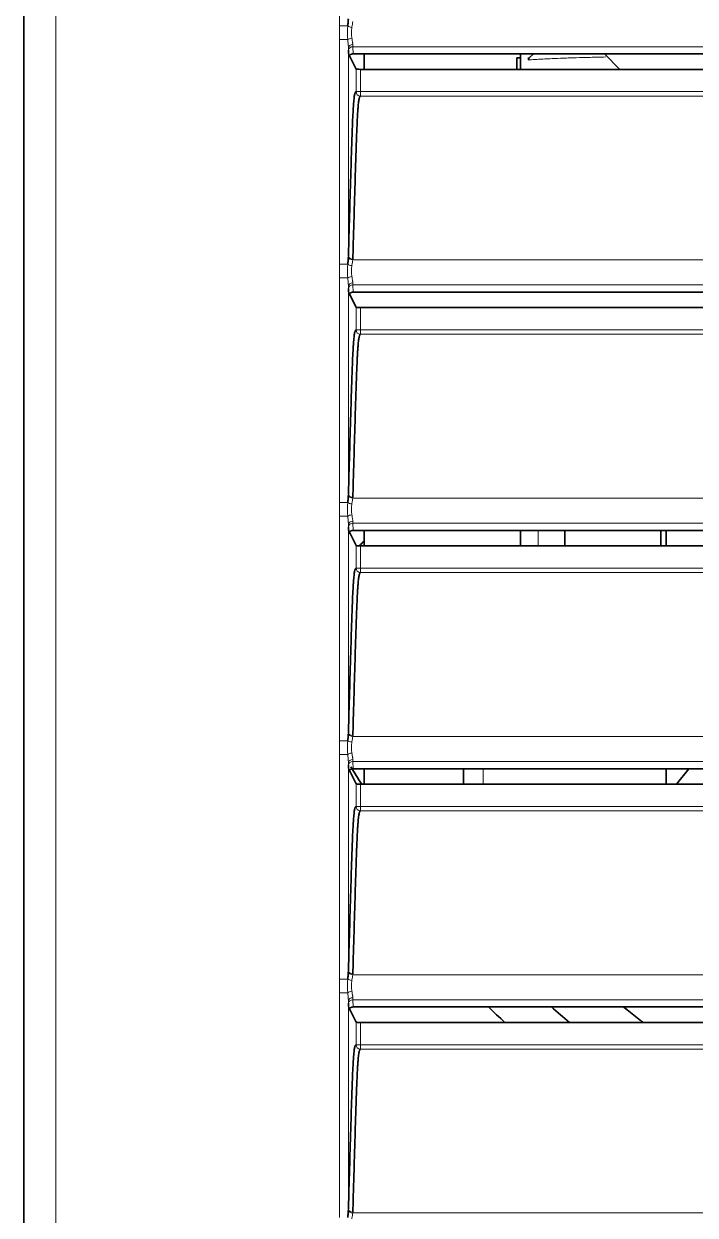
# Model space of a CAD drawing. Header units: inches. Extents: x -1096 to 3103, y -191 to 3207.
# Drawn here: x 2294 to 2331.7, y 1648.2 to 1715.2 of the extents above; entities that cross this region are included whole.
import ezdxf

# ---------------------------------------------------------------- set-up
doc = ezdxf.new("R2010")
doc.units = ezdxf.units.IN

msp = doc.modelspace()

# ---------------------------------------------------------------- linework, layer by layer
at = {"lineweight": 35}
for p, q in [((2293.964, 1218.345), (2293.964, 1879.841)), ((2312.246, 1713.319), (2312.228, 1713.72)), ((2312.652, 1712.657), (2312.276, 1713.403)), ((2369.916, 1713.51), (2312.496, 1713.51)), ((2313.106, 1713.511), (2313.106, 1712.642)), ((2321.706, 1713.291), (2321.906, 1713.291)), ((2321.706, 1713.291), (2321.706, 1712.641)), ((2321.906, 1712.63), (2321.906, 1713.51)), ((2326.624, 1713.51), (2327.492, 1712.641)), ((2369.511, 1712.641), (2312.901, 1712.641)), ((2312.246, 1699.919), (2312.228, 1700.32)), ((2312.652, 1699.257), (2312.276, 1700.003)), ((2369.916, 1700.11), (2312.496, 1700.11)), ((2369.511, 1699.241), (2312.901, 1699.241)), ((2312.246, 1686.519), (2312.228, 1686.92)), ((2312.652, 1685.857), (2312.276, 1686.603)), ((2369.916, 1686.71), (2312.496, 1686.71)), ((2313.106, 1686.71), (2313.106, 1685.841)), ((2321.906, 1685.841), (2321.906, 1686.71)), ((2324.406, 1686.71), (2324.406, 1685.841)), ((2329.806, 1685.843), (2329.806, 1686.711)), ((2330.106, 1686.707), (2330.106, 1685.838)), ((2369.511, 1685.841), (2312.901, 1685.841)), ((2312.246, 1673.119), (2312.228, 1673.52)), ((2312.652, 1672.457), (2312.276, 1673.203)), ((2369.916, 1673.31), (2312.496, 1673.31)), ((2313.106, 1673.311), (2313.106, 1672.442)), ((2318.706, 1673.309), (2318.706, 1672.44)), ((2330.106, 1673.309), (2330.106, 1672.44)), ((2330.681, 1672.441), (2331.375, 1673.31)), ((2369.511, 1672.441), (2312.901, 1672.441)), ((2312.246, 1659.719), (2312.228, 1660.12)), ((2312.652, 1659.057), (2312.276, 1659.803)), ((2369.916, 1659.91), (2312.496, 1659.91)), ((2327.899, 1659.754), (2327.703, 1659.91)), ((2328.645, 1659.158), (2327.899, 1659.754)), ((2369.511, 1659.041), (2312.901, 1659.041))]:
    msp.add_line(p, q, dxfattribs=at)
at = {"lineweight": 13}
for p, q in [((2295.764, 1879.841), (2295.764, 1216.341)), ((2311.723, 1715.079), (2311.723, 1727.713)), ((2311.723, 1715.079), (2312.186, 1715.079)), ((2311.723, 1714.313), (2312.186, 1714.313)), ((2311.723, 1701.679), (2311.723, 1714.313)), ((2312.223, 1713.864), (2312.223, 1702.131)), ((2312.478, 1713.915), (2312.496, 1713.51)), ((2369.934, 1713.915), (2312.478, 1713.915)), ((2312.652, 1711.389), (2312.652, 1712.657)), ((2312.901, 1712.641), (2312.901, 1711.389)), ((2312.652, 1711.389), (2312.901, 1711.389)), ((2312.901, 1711.139), (2312.901, 1711.389)), ((2312.901, 1711.389), (2369.511, 1711.389)), ((2369.511, 1711.139), (2312.901, 1711.139)), ((2312.47, 1701.923), (2369.942, 1701.923)), ((2311.723, 1701.679), (2312.186, 1701.679)), ((2311.723, 1700.913), (2312.186, 1700.913)), ((2311.723, 1688.279), (2311.723, 1700.913)), ((2312.223, 1700.464), (2312.223, 1688.731)), ((2312.478, 1700.515), (2312.496, 1700.11)), ((2369.934, 1700.515), (2312.478, 1700.515)), ((2312.652, 1697.989), (2312.652, 1699.257)), ((2312.901, 1699.241), (2312.901, 1697.989)), ((2312.652, 1697.989), (2312.901, 1697.989)), ((2312.901, 1697.739), (2312.901, 1697.989)), ((2312.901, 1697.989), (2369.511, 1697.989)), ((2369.511, 1697.739), (2312.901, 1697.739)), ((2312.47, 1688.523), (2369.942, 1688.523)), ((2311.723, 1688.279), (2312.186, 1688.279)), ((2311.723, 1687.513), (2312.186, 1687.513)), ((2311.723, 1674.879), (2311.723, 1687.513)), ((2312.223, 1687.064), (2312.223, 1675.331)), ((2312.478, 1687.115), (2312.496, 1686.71)), ((2369.934, 1687.115), (2312.478, 1687.115)), ((2322.906, 1686.71), (2322.906, 1685.841)), ((2312.652, 1684.589), (2312.652, 1685.857)), ((2312.901, 1685.841), (2312.901, 1684.589)), ((2312.652, 1684.589), (2312.901, 1684.589)), ((2312.901, 1684.589), (2369.511, 1684.589)), ((2312.901, 1684.339), (2312.901, 1684.589)), ((2369.511, 1684.339), (2312.901, 1684.339)), ((2312.47, 1675.123), (2369.942, 1675.123)), ((2311.723, 1674.879), (2312.186, 1674.879)), ((2311.723, 1674.113), (2312.186, 1674.113)), ((2311.723, 1661.479), (2311.723, 1674.113)), ((2312.223, 1673.664), (2312.223, 1661.931)), ((2312.478, 1673.715), (2312.496, 1673.31)), ((2369.934, 1673.715), (2312.478, 1673.715)), ((2319.809, 1673.309), (2319.809, 1672.44)), ((2312.652, 1671.189), (2312.652, 1672.457)), ((2312.901, 1672.441), (2312.901, 1671.189)), ((2312.652, 1671.189), (2312.901, 1671.189)), ((2312.901, 1670.939), (2312.901, 1671.189)), ((2312.901, 1671.189), (2369.511, 1671.189)), ((2369.511, 1670.939), (2312.901, 1670.939)), ((2312.47, 1661.723), (2369.942, 1661.723)), ((2311.723, 1661.479), (2312.186, 1661.479)), ((2311.723, 1660.713), (2312.186, 1660.713)), ((2311.723, 1648.079), (2311.723, 1660.713)), ((2312.223, 1660.264), (2312.223, 1648.531)), ((2312.478, 1660.315), (2312.496, 1659.91)), ((2369.934, 1660.315), (2312.478, 1660.315)), ((2312.652, 1657.789), (2312.652, 1659.057)), ((2312.901, 1659.041), (2312.901, 1657.789)), ((2312.652, 1657.789), (2312.901, 1657.789)), ((2312.901, 1657.789), (2369.511, 1657.789)), ((2312.901, 1657.539), (2312.901, 1657.789)), ((2369.511, 1657.539), (2312.901, 1657.539)), ((2312.47, 1648.323), (2369.942, 1648.323))]:
    msp.add_line(p, q, dxfattribs=at)
at = {"lineweight": 35}
for radius, start, end in [(57.6, 211.06051, 212.20747), (60, 226.09125, 227.30625), (57.6, 228.63608, 229.96256)]:
    msp.add_arc((2361.706, 1703.141), radius, start, end, dxfattribs=at)
at = {"lineweight": 13}
for centre, major_axis, ratio, start_param, end_param in [((2312.418, 1715.079), (-0.248, 0.033), 0.303681, 0.408018, 1.610641), ((2312.418, 1714.313), (-0.248, -0.033), 0.303681, 4.672545, 5.875168), ((2312.473, 1713.864), (-0.25, -0.008), 0.665625, 4.69165, 6.236404), ((2312.256, 1714.696), (0, 1.25), 0.034921, 2.299368, 2.466852), ((2312.478, 1713.72), (-0.25, -0.011), 0.780579, 4.678329, 6.227322), ((2312.505, 1714.696), (0, 1), 0.043651, 2.299368, 2.466852), ((2312.901, 1711.389), (-0.066, 0.241), 0.999345, 1.301791, 2.872251), ((2312.47, 1702.079), (-0.249, 0.018), 0.625593, 0.115951, 1.616349), ((2312.473, 1702.131), (-0.25, 0.007), 0.626591, 0.044795, 1.588394), ((2312.418, 1701.679), (-0.248, 0.033), 0.303681, 0.408018, 1.610641), ((2312.418, 1700.913), (-0.248, -0.033), 0.303681, 4.672545, 5.875168), ((2312.473, 1700.464), (-0.25, -0.008), 0.665625, 4.69165, 6.236404), ((2312.256, 1701.296), (0, 1.25), 0.034921, 2.299368, 2.466852), ((2312.478, 1700.32), (-0.25, -0.011), 0.780579, 4.678329, 6.227322), ((2312.505, 1701.296), (0, 1), 0.043651, 2.299368, 2.466852), ((2312.901, 1697.989), (-0.066, 0.241), 0.999345, 1.301791, 2.872251), ((2312.47, 1688.679), (-0.249, 0.018), 0.625593, 0.115951, 1.616349), ((2312.473, 1688.731), (-0.25, 0.007), 0.626591, 0.044795, 1.588394), ((2312.418, 1688.279), (-0.248, 0.033), 0.303681, 0.408018, 1.610641), ((2312.418, 1687.513), (-0.248, -0.033), 0.303681, 4.672545, 5.875168), ((2312.473, 1687.064), (-0.25, -0.008), 0.665625, 4.69165, 6.236404), ((2312.256, 1687.896), (0, 1.25), 0.034921, 2.299368, 2.466852), ((2312.478, 1686.92), (-0.25, -0.011), 0.780579, 4.678329, 6.227322), ((2312.505, 1687.896), (0, 1), 0.043651, 2.299368, 2.466852), ((2312.901, 1684.589), (-0.066, 0.241), 0.999345, 1.301791, 2.872251), ((2312.47, 1675.279), (-0.249, 0.018), 0.625593, 0.115951, 1.616349), ((2312.473, 1675.331), (-0.25, 0.007), 0.626591, 0.044795, 1.588394), ((2312.418, 1674.879), (-0.248, 0.033), 0.303681, 0.408018, 1.610641), ((2312.418, 1674.113), (-0.248, -0.033), 0.303681, 4.672545, 5.875168), ((2312.473, 1673.664), (-0.25, -0.008), 0.665625, 4.69165, 6.236404), ((2312.256, 1674.496), (0, 1.25), 0.034921, 2.299368, 2.466852), ((2312.478, 1673.52), (-0.25, -0.011), 0.780579, 4.678329, 6.227322), ((2312.505, 1674.496), (0, 1), 0.043651, 2.299368, 2.466852), ((2312.901, 1671.189), (-0.066, 0.241), 0.999345, 1.301791, 2.872251), ((2312.47, 1661.879), (-0.249, 0.018), 0.625593, 0.115951, 1.616349), ((2312.473, 1661.931), (-0.25, 0.007), 0.626591, 0.044795, 1.588394), ((2312.418, 1661.479), (-0.248, 0.033), 0.303681, 0.408018, 1.610641), ((2312.418, 1660.713), (-0.248, -0.033), 0.303681, 4.672545, 5.875168), ((2312.473, 1660.264), (-0.25, -0.008), 0.665625, 4.69165, 6.236404), ((2312.256, 1661.096), (0, 1.25), 0.034921, 2.299368, 2.466852), ((2312.478, 1660.12), (-0.25, -0.011), 0.780579, 4.678329, 6.227322), ((2312.505, 1661.096), (0, 1), 0.043651, 2.299368, 2.466852), ((2312.901, 1657.789), (-0.066, 0.241), 0.999345, 1.301791, 2.872251), ((2312.47, 1648.479), (-0.249, 0.018), 0.625593, 0.115951, 1.616349), ((2312.473, 1648.531), (-0.25, 0.007), 0.626591, 0.044795, 1.588394)]:
    msp.add_ellipse(centre, major_axis=major_axis, ratio=ratio, start_param=start_param, end_param=end_param, dxfattribs=at)
at = {"lineweight": 35}
for centre, major_axis, ratio, start_param, end_param in [((2312.901, 1712.658), (-0.25, 0), 0.06935, 0.034907, 1.570796), ((2312.901, 1699.258), (-0.25, 0), 0.06935, 0.034907, 1.570796), ((2312.901, 1685.858), (-0.25, 0), 0.06935, 0.034907, 1.570796), ((2317.596, 1683.646), (-6.127, -2.95), 0.681998, 5.165318, 5.22491), ((2312.901, 1672.458), (-0.25, 0), 0.06935, 0.034907, 1.570796), ((2332.138, 1665.07), (4.24, 5.316), 0.681998, 3.089953, 3.141593), ((2312.901, 1659.058), (-0.25, 0), 0.06935, 0.034907, 1.570796), ((2332.885, 1664.475), (4.24, 5.316), 0.681998, 3.141593, 3.183955)]:
    msp.add_ellipse(centre, major_axis=major_axis, ratio=ratio, start_param=start_param, end_param=end_param, dxfattribs=at)
for points, knots in [([(2312.186, 1715.079), (2312.189, 1715.113), (2312.192, 1715.148), (2312.199, 1715.217), (2312.203, 1715.251), (2312.209, 1715.317), (2312.212, 1715.35), (2312.217, 1715.416), (2312.22, 1715.448), (2312.221, 1715.479)], [0, 0, 0, 0, 0.25, 0.25, 0.5, 0.5, 0.75, 0.75, 1, 1, 1, 1]), ([(2312.496, 1713.51), (2312.48, 1713.51), (2312.464, 1713.509), (2312.44, 1713.505), (2312.432, 1713.503), (2312.417, 1713.5), (2312.409, 1713.498), (2312.386, 1713.491), (2312.372, 1713.485), (2312.345, 1713.471), (2312.332, 1713.463), (2312.309, 1713.445), (2312.299, 1713.436), (2312.285, 1713.42), (2312.281, 1713.415), (2312.273, 1713.404), (2312.27, 1713.398), (2312.26, 1713.381), (2312.255, 1713.369), (2312.248, 1713.344), (2312.246, 1713.332), (2312.246, 1713.319)], [0, 0, 0, 0, 0.125, 0.125, 0.1875, 0.1875, 0.25, 0.25, 0.375, 0.375, 0.5, 0.5, 0.625, 0.625, 0.6875, 0.6875, 0.75, 0.75, 0.875, 0.875, 1, 1, 1, 1]), ([(2322.365, 1713.172), (2322.365, 1713.174), (2322.364, 1713.177), (2322.363, 1713.182), (2322.363, 1713.185), (2322.362, 1713.194), (2322.361, 1713.2), (2322.359, 1713.217), (2322.358, 1713.229), (2322.356, 1713.254), (2322.356, 1713.266), (2322.355, 1713.29), (2322.355, 1713.302), (2322.355, 1713.314)], [0, 0, 0, 0, 0.0625, 0.0625, 0.125, 0.125, 0.25, 0.25, 0.5, 0.5, 0.75, 0.75, 1, 1, 1, 1]), ([(2312.223, 1702.131), (2312.238, 1702.653), (2312.252, 1703.175), (2312.275, 1703.953), (2312.282, 1704.213), (2312.297, 1704.73), (2312.304, 1704.988), (2312.319, 1705.502), (2312.327, 1705.758), (2312.342, 1706.268), (2312.35, 1706.522), (2312.365, 1707.026), (2312.373, 1707.276), (2312.389, 1707.772), (2312.397, 1708.018), (2312.409, 1708.38), (2312.413, 1708.5), (2312.419, 1708.678), (2312.421, 1708.737), (2312.425, 1708.855), (2312.428, 1708.913), (2312.434, 1709.086), (2312.443, 1709.313), (2312.451, 1709.531), (2312.465, 1709.849), (2312.474, 1710.049), (2312.489, 1710.323), (2312.494, 1710.41), (2312.5, 1710.512), (2312.502, 1710.532), (2312.504, 1710.571), (2312.508, 1710.629), (2312.512, 1710.683), (2312.52, 1710.786), (2312.526, 1710.848), (2312.537, 1710.96), (2312.542, 1711.01), (2312.559, 1711.142), (2312.57, 1711.206), (2312.584, 1711.267), (2312.587, 1711.278), (2312.593, 1711.298), (2312.596, 1711.307), (2312.605, 1711.332), (2312.611, 1711.345), (2312.622, 1711.366), (2312.628, 1711.373), (2312.64, 1711.384), (2312.646, 1711.388), (2312.652, 1711.389)], [0, 0, 0, 0, 0.125, 0.125, 0.1875, 0.1875, 0.25, 0.25, 0.3125, 0.3125, 0.375, 0.375, 0.4375, 0.4375, 0.5, 0.5, 0.53125, 0.53125, 0.546875, 0.546875, 0.5625, 0.5625, 0.59375, 0.625, 0.625, 0.6875, 0.6875, 0.71875, 0.71875, 0.726562, 0.726562, 0.734375, 0.75, 0.75, 0.78125, 0.78125, 0.8125, 0.8125, 0.875, 0.875, 0.890625, 0.890625, 0.90625, 0.90625, 0.9375, 0.9375, 0.96875, 0.96875, 1, 1, 1, 1]), ([(2312.901, 1711.139), (2312.896, 1711.138), (2312.89, 1711.135), (2312.878, 1711.124), (2312.872, 1711.116), (2312.861, 1711.096), (2312.855, 1711.083), (2312.846, 1711.059), (2312.843, 1711.05), (2312.837, 1711.03), (2312.834, 1711.019), (2312.82, 1710.959), (2312.808, 1710.895), (2312.791, 1710.764), (2312.785, 1710.714), (2312.774, 1710.603), (2312.769, 1710.54), (2312.761, 1710.437), (2312.758, 1710.401), (2312.754, 1710.344), (2312.753, 1710.325), (2312.75, 1710.286), (2312.749, 1710.265), (2312.742, 1710.163), (2312.737, 1710.077), (2312.727, 1709.895), (2312.722, 1709.799), (2312.713, 1709.601), (2312.703, 1709.396), (2312.695, 1709.18), (2312.686, 1708.959), (2312.682, 1708.847), (2312.673, 1708.618), (2312.669, 1708.502), (2312.661, 1708.267), (2312.657, 1708.149), (2312.645, 1707.79), (2312.637, 1707.547), (2312.621, 1707.057), (2312.613, 1706.809), (2312.598, 1706.31), (2312.591, 1706.06), (2312.576, 1705.556), (2312.568, 1705.303), (2312.546, 1704.541), (2312.531, 1704.03), (2312.502, 1703.005), (2312.487, 1702.49), (2312.473, 1701.974)], [0, 0, 0, 0, 0.03125, 0.03125, 0.0625, 0.0625, 0.09375, 0.09375, 0.109375, 0.109375, 0.125, 0.125, 0.1875, 0.1875, 0.21875, 0.21875, 0.25, 0.25, 0.265625, 0.265625, 0.273437, 0.273437, 0.28125, 0.28125, 0.3125, 0.3125, 0.34375, 0.34375, 0.375, 0.40625, 0.40625, 0.4375, 0.4375, 0.46875, 0.46875, 0.5, 0.5, 0.5625, 0.5625, 0.625, 0.625, 0.6875, 0.6875, 0.75, 0.75, 0.875, 0.875, 1, 1, 1, 1]), ([(2312.186, 1701.679), (2312.189, 1701.713), (2312.192, 1701.748), (2312.199, 1701.817), (2312.203, 1701.851), (2312.209, 1701.917), (2312.212, 1701.95), (2312.217, 1702.016), (2312.22, 1702.048), (2312.221, 1702.079)], [0, 0, 0, 0, 0.25, 0.25, 0.5, 0.5, 0.75, 0.75, 1, 1, 1, 1]), ([(2312.496, 1700.11), (2312.48, 1700.11), (2312.464, 1700.109), (2312.44, 1700.105), (2312.432, 1700.103), (2312.417, 1700.1), (2312.409, 1700.098), (2312.386, 1700.091), (2312.372, 1700.085), (2312.345, 1700.071), (2312.332, 1700.063), (2312.309, 1700.045), (2312.299, 1700.036), (2312.285, 1700.02), (2312.281, 1700.015), (2312.273, 1700.004), (2312.27, 1699.998), (2312.26, 1699.981), (2312.255, 1699.969), (2312.248, 1699.944), (2312.246, 1699.932), (2312.246, 1699.919)], [0, 0, 0, 0, 0.125, 0.125, 0.1875, 0.1875, 0.25, 0.25, 0.375, 0.375, 0.5, 0.5, 0.625, 0.625, 0.6875, 0.6875, 0.75, 0.75, 0.875, 0.875, 1, 1, 1, 1]), ([(2312.223, 1688.731), (2312.238, 1689.253), (2312.252, 1689.775), (2312.275, 1690.553), (2312.282, 1690.813), (2312.297, 1691.33), (2312.304, 1691.588), (2312.319, 1692.102), (2312.327, 1692.358), (2312.342, 1692.868), (2312.35, 1693.122), (2312.365, 1693.626), (2312.373, 1693.876), (2312.389, 1694.372), (2312.397, 1694.618), (2312.409, 1694.98), (2312.413, 1695.1), (2312.419, 1695.278), (2312.421, 1695.337), (2312.425, 1695.455), (2312.428, 1695.513), (2312.434, 1695.686), (2312.443, 1695.913), (2312.451, 1696.131), (2312.465, 1696.449), (2312.474, 1696.649), (2312.489, 1696.923), (2312.494, 1697.01), (2312.5, 1697.112), (2312.502, 1697.132), (2312.504, 1697.171), (2312.508, 1697.229), (2312.512, 1697.283), (2312.52, 1697.386), (2312.526, 1697.448), (2312.537, 1697.56), (2312.542, 1697.61), (2312.559, 1697.742), (2312.57, 1697.806), (2312.584, 1697.867), (2312.587, 1697.878), (2312.593, 1697.898), (2312.596, 1697.907), (2312.605, 1697.932), (2312.611, 1697.945), (2312.622, 1697.966), (2312.628, 1697.973), (2312.64, 1697.984), (2312.646, 1697.988), (2312.652, 1697.989)], [0, 0, 0, 0, 0.125, 0.125, 0.1875, 0.1875, 0.25, 0.25, 0.3125, 0.3125, 0.375, 0.375, 0.4375, 0.4375, 0.5, 0.5, 0.53125, 0.53125, 0.546875, 0.546875, 0.5625, 0.5625, 0.59375, 0.625, 0.625, 0.6875, 0.6875, 0.71875, 0.71875, 0.726562, 0.726562, 0.734375, 0.75, 0.75, 0.78125, 0.78125, 0.8125, 0.8125, 0.875, 0.875, 0.890625, 0.890625, 0.90625, 0.90625, 0.9375, 0.9375, 0.96875, 0.96875, 1, 1, 1, 1]), ([(2312.901, 1697.739), (2312.896, 1697.738), (2312.89, 1697.735), (2312.878, 1697.724), (2312.872, 1697.716), (2312.861, 1697.696), (2312.855, 1697.683), (2312.846, 1697.659), (2312.843, 1697.65), (2312.837, 1697.63), (2312.834, 1697.619), (2312.82, 1697.559), (2312.808, 1697.495), (2312.791, 1697.364), (2312.785, 1697.314), (2312.774, 1697.203), (2312.769, 1697.14), (2312.761, 1697.037), (2312.758, 1697.001), (2312.754, 1696.944), (2312.753, 1696.925), (2312.75, 1696.886), (2312.749, 1696.865), (2312.742, 1696.763), (2312.737, 1696.677), (2312.727, 1696.495), (2312.722, 1696.399), (2312.713, 1696.201), (2312.703, 1695.996), (2312.695, 1695.78), (2312.686, 1695.559), (2312.682, 1695.447), (2312.673, 1695.218), (2312.669, 1695.102), (2312.661, 1694.867), (2312.657, 1694.749), (2312.645, 1694.39), (2312.637, 1694.147), (2312.621, 1693.657), (2312.613, 1693.409), (2312.598, 1692.91), (2312.591, 1692.66), (2312.576, 1692.156), (2312.568, 1691.903), (2312.546, 1691.141), (2312.531, 1690.63), (2312.502, 1689.605), (2312.487, 1689.09), (2312.473, 1688.574)], [0, 0, 0, 0, 0.03125, 0.03125, 0.0625, 0.0625, 0.09375, 0.09375, 0.109375, 0.109375, 0.125, 0.125, 0.1875, 0.1875, 0.21875, 0.21875, 0.25, 0.25, 0.265625, 0.265625, 0.273438, 0.273438, 0.28125, 0.28125, 0.3125, 0.3125, 0.34375, 0.34375, 0.375, 0.40625, 0.40625, 0.4375, 0.4375, 0.46875, 0.46875, 0.5, 0.5, 0.5625, 0.5625, 0.625, 0.625, 0.6875, 0.6875, 0.75, 0.75, 0.875, 0.875, 1, 1, 1, 1]), ([(2312.186, 1688.279), (2312.189, 1688.313), (2312.192, 1688.348), (2312.199, 1688.417), (2312.203, 1688.451), (2312.209, 1688.517), (2312.212, 1688.55), (2312.217, 1688.616), (2312.22, 1688.648), (2312.221, 1688.679)], [0, 0, 0, 0, 0.25, 0.25, 0.5, 0.5, 0.75, 0.75, 1, 1, 1, 1]), ([(2312.496, 1686.71), (2312.48, 1686.71), (2312.464, 1686.709), (2312.44, 1686.705), (2312.432, 1686.703), (2312.417, 1686.7), (2312.409, 1686.698), (2312.386, 1686.691), (2312.372, 1686.685), (2312.345, 1686.671), (2312.332, 1686.663), (2312.309, 1686.645), (2312.299, 1686.636), (2312.285, 1686.62), (2312.281, 1686.615), (2312.273, 1686.604), (2312.27, 1686.598), (2312.26, 1686.581), (2312.255, 1686.569), (2312.248, 1686.544), (2312.246, 1686.532), (2312.246, 1686.519)], [0, 0, 0, 0, 0.125, 0.125, 0.1875, 0.1875, 0.25, 0.25, 0.375, 0.375, 0.5, 0.5, 0.625, 0.625, 0.6875, 0.6875, 0.75, 0.75, 0.875, 0.875, 1, 1, 1, 1]), ([(2312.223, 1675.331), (2312.238, 1675.853), (2312.252, 1676.375), (2312.275, 1677.153), (2312.282, 1677.413), (2312.297, 1677.93), (2312.304, 1678.188), (2312.319, 1678.702), (2312.327, 1678.958), (2312.342, 1679.468), (2312.35, 1679.722), (2312.365, 1680.226), (2312.373, 1680.476), (2312.389, 1680.972), (2312.397, 1681.218), (2312.409, 1681.58), (2312.413, 1681.7), (2312.419, 1681.878), (2312.421, 1681.937), (2312.425, 1682.055), (2312.428, 1682.113), (2312.434, 1682.286), (2312.443, 1682.513), (2312.451, 1682.731), (2312.465, 1683.049), (2312.474, 1683.249), (2312.489, 1683.523), (2312.494, 1683.61), (2312.5, 1683.712), (2312.502, 1683.732), (2312.504, 1683.771), (2312.508, 1683.829), (2312.512, 1683.883), (2312.52, 1683.986), (2312.526, 1684.048), (2312.537, 1684.16), (2312.542, 1684.21), (2312.559, 1684.342), (2312.57, 1684.406), (2312.584, 1684.467), (2312.587, 1684.478), (2312.593, 1684.498), (2312.596, 1684.507), (2312.605, 1684.532), (2312.611, 1684.545), (2312.622, 1684.566), (2312.628, 1684.573), (2312.64, 1684.584), (2312.646, 1684.588), (2312.652, 1684.589)], [0, 0, 0, 0, 0.125, 0.125, 0.1875, 0.1875, 0.25, 0.25, 0.3125, 0.3125, 0.375, 0.375, 0.4375, 0.4375, 0.5, 0.5, 0.53125, 0.53125, 0.546875, 0.546875, 0.5625, 0.5625, 0.59375, 0.625, 0.625, 0.6875, 0.6875, 0.71875, 0.71875, 0.726562, 0.726562, 0.734375, 0.75, 0.75, 0.78125, 0.78125, 0.8125, 0.8125, 0.875, 0.875, 0.890625, 0.890625, 0.90625, 0.90625, 0.9375, 0.9375, 0.96875, 0.96875, 1, 1, 1, 1]), ([(2312.901, 1684.339), (2312.896, 1684.338), (2312.89, 1684.335), (2312.878, 1684.324), (2312.872, 1684.316), (2312.861, 1684.296), (2312.855, 1684.283), (2312.846, 1684.259), (2312.843, 1684.25), (2312.837, 1684.23), (2312.834, 1684.219), (2312.82, 1684.159), (2312.808, 1684.095), (2312.791, 1683.964), (2312.785, 1683.914), (2312.774, 1683.803), (2312.769, 1683.74), (2312.761, 1683.637), (2312.758, 1683.601), (2312.754, 1683.544), (2312.753, 1683.525), (2312.75, 1683.486), (2312.749, 1683.465), (2312.742, 1683.363), (2312.737, 1683.277), (2312.727, 1683.095), (2312.722, 1682.999), (2312.713, 1682.801), (2312.703, 1682.596), (2312.695, 1682.38), (2312.686, 1682.159), (2312.682, 1682.047), (2312.673, 1681.818), (2312.669, 1681.702), (2312.661, 1681.467), (2312.657, 1681.349), (2312.645, 1680.99), (2312.637, 1680.747), (2312.621, 1680.257), (2312.613, 1680.009), (2312.598, 1679.51), (2312.591, 1679.26), (2312.576, 1678.756), (2312.568, 1678.503), (2312.546, 1677.741), (2312.531, 1677.23), (2312.502, 1676.205), (2312.487, 1675.69), (2312.473, 1675.174)], [0, 0, 0, 0, 0.03125, 0.03125, 0.0625, 0.0625, 0.09375, 0.09375, 0.109375, 0.109375, 0.125, 0.125, 0.1875, 0.1875, 0.21875, 0.21875, 0.25, 0.25, 0.265625, 0.265625, 0.273437, 0.273437, 0.28125, 0.28125, 0.3125, 0.3125, 0.34375, 0.34375, 0.375, 0.40625, 0.40625, 0.4375, 0.4375, 0.46875, 0.46875, 0.5, 0.5, 0.5625, 0.5625, 0.625, 0.625, 0.6875, 0.6875, 0.75, 0.75, 0.875, 0.875, 1, 1, 1, 1]), ([(2312.186, 1674.879), (2312.189, 1674.913), (2312.192, 1674.948), (2312.199, 1675.017), (2312.203, 1675.051), (2312.209, 1675.117), (2312.212, 1675.15), (2312.217, 1675.216), (2312.22, 1675.248), (2312.221, 1675.279)], [0, 0, 0, 0, 0.25, 0.25, 0.5, 0.5, 0.75, 0.75, 1, 1, 1, 1]), ([(2312.496, 1673.31), (2312.48, 1673.31), (2312.464, 1673.309), (2312.44, 1673.305), (2312.432, 1673.303), (2312.417, 1673.3), (2312.409, 1673.298), (2312.386, 1673.291), (2312.372, 1673.285), (2312.345, 1673.271), (2312.332, 1673.263), (2312.309, 1673.245), (2312.299, 1673.236), (2312.285, 1673.22), (2312.281, 1673.215), (2312.273, 1673.204), (2312.27, 1673.198), (2312.26, 1673.181), (2312.255, 1673.169), (2312.248, 1673.144), (2312.246, 1673.132), (2312.246, 1673.119)], [0, 0, 0, 0, 0.125, 0.125, 0.1875, 0.1875, 0.25, 0.25, 0.375, 0.375, 0.5, 0.5, 0.625, 0.625, 0.6875, 0.6875, 0.75, 0.75, 0.875, 0.875, 1, 1, 1, 1]), ([(2312.223, 1661.931), (2312.238, 1662.453), (2312.252, 1662.975), (2312.275, 1663.753), (2312.282, 1664.013), (2312.297, 1664.53), (2312.304, 1664.788), (2312.319, 1665.302), (2312.327, 1665.558), (2312.342, 1666.068), (2312.35, 1666.322), (2312.365, 1666.826), (2312.373, 1667.076), (2312.389, 1667.572), (2312.397, 1667.818), (2312.409, 1668.18), (2312.413, 1668.3), (2312.419, 1668.478), (2312.421, 1668.537), (2312.425, 1668.655), (2312.428, 1668.713), (2312.434, 1668.886), (2312.443, 1669.113), (2312.451, 1669.331), (2312.465, 1669.649), (2312.474, 1669.849), (2312.489, 1670.123), (2312.494, 1670.21), (2312.5, 1670.312), (2312.502, 1670.332), (2312.504, 1670.371), (2312.508, 1670.429), (2312.512, 1670.483), (2312.52, 1670.586), (2312.526, 1670.648), (2312.537, 1670.76), (2312.542, 1670.81), (2312.559, 1670.942), (2312.57, 1671.006), (2312.584, 1671.067), (2312.587, 1671.078), (2312.593, 1671.098), (2312.596, 1671.107), (2312.605, 1671.132), (2312.611, 1671.145), (2312.622, 1671.166), (2312.628, 1671.173), (2312.64, 1671.184), (2312.646, 1671.188), (2312.652, 1671.189)], [0, 0, 0, 0, 0.125, 0.125, 0.1875, 0.1875, 0.25, 0.25, 0.3125, 0.3125, 0.375, 0.375, 0.4375, 0.4375, 0.5, 0.5, 0.53125, 0.53125, 0.546875, 0.546875, 0.5625, 0.5625, 0.59375, 0.625, 0.625, 0.6875, 0.6875, 0.71875, 0.71875, 0.726563, 0.726563, 0.734375, 0.75, 0.75, 0.78125, 0.78125, 0.8125, 0.8125, 0.875, 0.875, 0.890625, 0.890625, 0.90625, 0.90625, 0.9375, 0.9375, 0.96875, 0.96875, 1, 1, 1, 1]), ([(2312.901, 1670.939), (2312.896, 1670.938), (2312.89, 1670.935), (2312.878, 1670.924), (2312.872, 1670.916), (2312.861, 1670.896), (2312.855, 1670.883), (2312.846, 1670.859), (2312.843, 1670.85), (2312.837, 1670.83), (2312.834, 1670.819), (2312.82, 1670.759), (2312.808, 1670.695), (2312.791, 1670.564), (2312.785, 1670.514), (2312.774, 1670.403), (2312.769, 1670.34), (2312.761, 1670.237), (2312.758, 1670.201), (2312.754, 1670.144), (2312.753, 1670.125), (2312.75, 1670.086), (2312.749, 1670.065), (2312.742, 1669.963), (2312.737, 1669.877), (2312.727, 1669.695), (2312.722, 1669.599), (2312.713, 1669.401), (2312.703, 1669.196), (2312.695, 1668.98), (2312.686, 1668.759), (2312.682, 1668.647), (2312.673, 1668.418), (2312.669, 1668.302), (2312.661, 1668.067), (2312.657, 1667.949), (2312.645, 1667.59), (2312.637, 1667.347), (2312.621, 1666.857), (2312.613, 1666.609), (2312.598, 1666.11), (2312.591, 1665.86), (2312.576, 1665.356), (2312.568, 1665.103), (2312.546, 1664.341), (2312.531, 1663.83), (2312.502, 1662.805), (2312.487, 1662.29), (2312.473, 1661.774)], [0, 0, 0, 0, 0.03125, 0.03125, 0.0625, 0.0625, 0.09375, 0.09375, 0.109375, 0.109375, 0.125, 0.125, 0.1875, 0.1875, 0.21875, 0.21875, 0.25, 0.25, 0.265625, 0.265625, 0.273437, 0.273437, 0.28125, 0.28125, 0.3125, 0.3125, 0.34375, 0.34375, 0.375, 0.40625, 0.40625, 0.4375, 0.4375, 0.46875, 0.46875, 0.5, 0.5, 0.5625, 0.5625, 0.625, 0.625, 0.6875, 0.6875, 0.75, 0.75, 0.875, 0.875, 1, 1, 1, 1]), ([(2312.186, 1661.479), (2312.189, 1661.513), (2312.192, 1661.548), (2312.199, 1661.617), (2312.203, 1661.651), (2312.209, 1661.717), (2312.212, 1661.75), (2312.217, 1661.816), (2312.22, 1661.848), (2312.221, 1661.879)], [0, 0, 0, 0, 0.25, 0.25, 0.5, 0.5, 0.75, 0.75, 1, 1, 1, 1]), ([(2312.496, 1659.91), (2312.48, 1659.91), (2312.464, 1659.909), (2312.44, 1659.905), (2312.432, 1659.903), (2312.417, 1659.9), (2312.409, 1659.898), (2312.386, 1659.891), (2312.372, 1659.885), (2312.345, 1659.871), (2312.332, 1659.863), (2312.309, 1659.845), (2312.299, 1659.836), (2312.285, 1659.82), (2312.281, 1659.815), (2312.273, 1659.804), (2312.27, 1659.798), (2312.26, 1659.781), (2312.255, 1659.769), (2312.248, 1659.744), (2312.246, 1659.732), (2312.246, 1659.719)], [0, 0, 0, 0, 0.125, 0.125, 0.1875, 0.1875, 0.25, 0.25, 0.375, 0.375, 0.5, 0.5, 0.625, 0.625, 0.6875, 0.6875, 0.75, 0.75, 0.875, 0.875, 1, 1, 1, 1]), ([(2312.223, 1648.531), (2312.238, 1649.053), (2312.252, 1649.575), (2312.275, 1650.353), (2312.282, 1650.613), (2312.297, 1651.13), (2312.304, 1651.388), (2312.319, 1651.902), (2312.327, 1652.158), (2312.342, 1652.668), (2312.35, 1652.922), (2312.365, 1653.426), (2312.373, 1653.676), (2312.389, 1654.172), (2312.397, 1654.418), (2312.409, 1654.78), (2312.413, 1654.9), (2312.419, 1655.078), (2312.421, 1655.137), (2312.425, 1655.255), (2312.428, 1655.313), (2312.434, 1655.486), (2312.443, 1655.713), (2312.451, 1655.931), (2312.465, 1656.249), (2312.474, 1656.449), (2312.489, 1656.723), (2312.494, 1656.81), (2312.5, 1656.912), (2312.502, 1656.932), (2312.504, 1656.971), (2312.508, 1657.029), (2312.512, 1657.083), (2312.52, 1657.186), (2312.526, 1657.248), (2312.537, 1657.36), (2312.542, 1657.41), (2312.559, 1657.542), (2312.57, 1657.606), (2312.584, 1657.667), (2312.587, 1657.678), (2312.593, 1657.698), (2312.596, 1657.707), (2312.605, 1657.732), (2312.611, 1657.745), (2312.622, 1657.766), (2312.628, 1657.773), (2312.64, 1657.784), (2312.646, 1657.788), (2312.652, 1657.789)], [0, 0, 0, 0, 0.125, 0.125, 0.1875, 0.1875, 0.25, 0.25, 0.3125, 0.3125, 0.375, 0.375, 0.4375, 0.4375, 0.5, 0.5, 0.53125, 0.53125, 0.546875, 0.546875, 0.5625, 0.5625, 0.59375, 0.625, 0.625, 0.6875, 0.6875, 0.71875, 0.71875, 0.726562, 0.726562, 0.734375, 0.75, 0.75, 0.78125, 0.78125, 0.8125, 0.8125, 0.875, 0.875, 0.890625, 0.890625, 0.90625, 0.90625, 0.9375, 0.9375, 0.96875, 0.96875, 1, 1, 1, 1]), ([(2312.901, 1657.539), (2312.896, 1657.538), (2312.89, 1657.535), (2312.878, 1657.524), (2312.872, 1657.516), (2312.861, 1657.496), (2312.855, 1657.483), (2312.846, 1657.459), (2312.843, 1657.45), (2312.837, 1657.43), (2312.834, 1657.419), (2312.82, 1657.359), (2312.808, 1657.295), (2312.791, 1657.164), (2312.785, 1657.114), (2312.774, 1657.003), (2312.769, 1656.94), (2312.761, 1656.837), (2312.758, 1656.801), (2312.754, 1656.744), (2312.753, 1656.725), (2312.75, 1656.686), (2312.749, 1656.665), (2312.742, 1656.563), (2312.737, 1656.477), (2312.727, 1656.295), (2312.722, 1656.199), (2312.713, 1656.001), (2312.703, 1655.796), (2312.695, 1655.58), (2312.686, 1655.359), (2312.682, 1655.247), (2312.673, 1655.018), (2312.669, 1654.902), (2312.661, 1654.667), (2312.657, 1654.549), (2312.645, 1654.19), (2312.637, 1653.947), (2312.621, 1653.457), (2312.613, 1653.209), (2312.598, 1652.71), (2312.591, 1652.46), (2312.576, 1651.956), (2312.568, 1651.703), (2312.546, 1650.941), (2312.531, 1650.43), (2312.502, 1649.405), (2312.487, 1648.89), (2312.473, 1648.374)], [0, 0, 0, 0, 0.03125, 0.03125, 0.0625, 0.0625, 0.09375, 0.09375, 0.109375, 0.109375, 0.125, 0.125, 0.1875, 0.1875, 0.21875, 0.21875, 0.25, 0.25, 0.265625, 0.265625, 0.273437, 0.273437, 0.28125, 0.28125, 0.3125, 0.3125, 0.34375, 0.34375, 0.375, 0.40625, 0.40625, 0.4375, 0.4375, 0.46875, 0.46875, 0.5, 0.5, 0.5625, 0.5625, 0.625, 0.625, 0.6875, 0.6875, 0.75, 0.75, 0.875, 0.875, 1, 1, 1, 1]), ([(2312.186, 1648.079), (2312.189, 1648.113), (2312.192, 1648.148), (2312.199, 1648.217), (2312.203, 1648.251), (2312.209, 1648.317), (2312.212, 1648.35), (2312.217, 1648.416), (2312.22, 1648.448), (2312.221, 1648.479)], [0, 0, 0, 0, 0.25, 0.25, 0.5, 0.5, 0.75, 0.75, 1, 1, 1, 1])]:
    msp.add_open_spline(points, degree=3, knots=knots, dxfattribs=at)
at = {"lineweight": 13}
for points, knots in [([(2312.47, 1715.323), (2312.466, 1715.274), (2312.457, 1715.223), (2312.443, 1715.143), (2312.438, 1715.116), (2312.428, 1715.06), (2312.422, 1715.031), (2312.418, 1715.002)], [0, 0, 0, 0, 0.5, 0.5, 0.75, 0.75, 1, 1, 1, 1]), ([(2311.723, 1714.313), (2311.723, 1714.377), (2311.725, 1714.441), (2311.728, 1714.569), (2311.729, 1714.632), (2311.729, 1714.76), (2311.728, 1714.824), (2311.725, 1714.951), (2311.723, 1715.015), (2311.723, 1715.079)], [0, 0, 0, 0, 0.25, 0.25, 0.5, 0.5, 0.75, 0.75, 1, 1, 1, 1]), ([(2312.186, 1714.313), (2312.184, 1714.345), (2312.182, 1714.377), (2312.178, 1714.44), (2312.177, 1714.472), (2312.174, 1714.567), (2312.174, 1714.631), (2312.174, 1714.727), (2312.174, 1714.759), (2312.175, 1714.824), (2312.175, 1714.856), (2312.177, 1714.92), (2312.178, 1714.952), (2312.182, 1715.015), (2312.184, 1715.047), (2312.186, 1715.079)], [0, 0, 0, 0, 0.125, 0.125, 0.25, 0.25, 0.5, 0.5, 0.625, 0.625, 0.75, 0.75, 0.875, 0.875, 1, 1, 1, 1]), ([(2312.418, 1715.002), (2312.414, 1714.977), (2312.41, 1714.952), (2312.405, 1714.902), (2312.403, 1714.877), (2312.399, 1714.826), (2312.398, 1714.8), (2312.396, 1714.748), (2312.396, 1714.722), (2312.396, 1714.643), (2312.397, 1714.592), (2312.403, 1714.515), (2312.405, 1714.49), (2312.41, 1714.44), (2312.414, 1714.415), (2312.418, 1714.39)], [0, 0, 0, 0, 0.125, 0.125, 0.25, 0.25, 0.375, 0.375, 0.5, 0.5, 0.75, 0.75, 0.875, 0.875, 1, 1, 1, 1]), ([(2312.223, 1713.864), (2312.222, 1713.899), (2312.22, 1713.934), (2312.215, 1714.008), (2312.212, 1714.045), (2312.201, 1714.157), (2312.193, 1714.235), (2312.186, 1714.313)], [0, 0, 0, 0, 0.25, 0.25, 0.5, 0.5, 1, 1, 1, 1]), ([(2312.418, 1714.39), (2312.429, 1714.324), (2312.441, 1714.261), (2312.454, 1714.185), (2312.457, 1714.171), (2312.461, 1714.141), (2312.463, 1714.127), (2312.469, 1714.084), (2312.472, 1714.057), (2312.473, 1714.03)], [0, 0, 0, 0, 0.5, 0.5, 0.625, 0.625, 0.75, 0.75, 1, 1, 1, 1]), ([(2322.682, 1713.515), (2322.672, 1713.509), (2322.663, 1713.503), (2322.624, 1713.479), (2322.596, 1713.46), (2322.542, 1713.42), (2322.516, 1713.399), (2322.479, 1713.365), (2322.467, 1713.353), (2322.443, 1713.328), (2322.431, 1713.315), (2322.415, 1713.294), (2322.409, 1713.286), (2322.399, 1713.27), (2322.393, 1713.261), (2322.386, 1713.247), (2322.383, 1713.242), (2322.379, 1713.231), (2322.377, 1713.225), (2322.372, 1713.213), (2322.37, 1713.206), (2322.368, 1713.194), (2322.367, 1713.19), (2322.366, 1713.181), (2322.366, 1713.177), (2322.365, 1713.172)], [0, 0, 0, 0, 0.075892, 0.075892, 0.306919, 0.306919, 0.537946, 0.537946, 0.65346, 0.65346, 0.768973, 0.768973, 0.82673, 0.82673, 0.884487, 0.884487, 0.913365, 0.913365, 0.942243, 0.942243, 0.971122, 0.971122, 0.985561, 0.985561, 1, 1, 1, 1]), ([(2326.701, 1713.336), (2326.699, 1713.336), (2326.697, 1713.336), (2326.392, 1713.329), (2325.812, 1713.315), (2325.284, 1713.301), (2324.907, 1713.289), (2324.784, 1713.285), (2324.605, 1713.28), (2324.517, 1713.277), (2324.43, 1713.274), (2324.373, 1713.272), (2324.345, 1713.271), (2324.091, 1713.262), (2323.882, 1713.254), (2323.496, 1713.238), (2323.14, 1713.221), (2322.846, 1713.205), (2322.582, 1713.188), (2322.466, 1713.18), (2322.365, 1713.172)], [0, 0, 0, 0, 0.001106, 0.001106, 0.143805, 0.286504, 0.286504, 0.357854, 0.357854, 0.393529, 0.411366, 0.411366, 0.429203, 0.429203, 0.571903, 0.571903, 0.714602, 0.857301, 0.857301, 1, 1, 1, 1]), ([(2312.47, 1701.923), (2312.466, 1701.874), (2312.457, 1701.823), (2312.443, 1701.743), (2312.438, 1701.716), (2312.428, 1701.66), (2312.422, 1701.631), (2312.418, 1701.602)], [0, 0, 0, 0, 0.5, 0.5, 0.75, 0.75, 1, 1, 1, 1]), ([(2311.723, 1700.913), (2311.723, 1700.977), (2311.725, 1701.041), (2311.728, 1701.169), (2311.729, 1701.232), (2311.729, 1701.36), (2311.728, 1701.424), (2311.725, 1701.551), (2311.723, 1701.615), (2311.723, 1701.679)], [0, 0, 0, 0, 0.25, 0.25, 0.5, 0.5, 0.75, 0.75, 1, 1, 1, 1]), ([(2312.186, 1700.913), (2312.184, 1700.945), (2312.182, 1700.977), (2312.178, 1701.04), (2312.177, 1701.072), (2312.174, 1701.167), (2312.174, 1701.231), (2312.174, 1701.327), (2312.174, 1701.359), (2312.175, 1701.424), (2312.175, 1701.456), (2312.177, 1701.52), (2312.178, 1701.552), (2312.182, 1701.615), (2312.184, 1701.647), (2312.186, 1701.679)], [0, 0, 0, 0, 0.125, 0.125, 0.25, 0.25, 0.5, 0.5, 0.625, 0.625, 0.75, 0.75, 0.875, 0.875, 1, 1, 1, 1]), ([(2312.418, 1701.602), (2312.414, 1701.577), (2312.41, 1701.552), (2312.405, 1701.502), (2312.403, 1701.477), (2312.399, 1701.426), (2312.398, 1701.4), (2312.396, 1701.348), (2312.396, 1701.322), (2312.396, 1701.243), (2312.397, 1701.192), (2312.403, 1701.115), (2312.405, 1701.09), (2312.41, 1701.04), (2312.414, 1701.015), (2312.418, 1700.99)], [0, 0, 0, 0, 0.125, 0.125, 0.25, 0.25, 0.375, 0.375, 0.5, 0.5, 0.75, 0.75, 0.875, 0.875, 1, 1, 1, 1]), ([(2312.223, 1700.464), (2312.222, 1700.499), (2312.22, 1700.534), (2312.215, 1700.608), (2312.212, 1700.645), (2312.201, 1700.757), (2312.193, 1700.835), (2312.186, 1700.913)], [0, 0, 0, 0, 0.25, 0.25, 0.5, 0.5, 1, 1, 1, 1]), ([(2312.418, 1700.99), (2312.429, 1700.924), (2312.441, 1700.861), (2312.454, 1700.785), (2312.457, 1700.771), (2312.461, 1700.741), (2312.463, 1700.727), (2312.469, 1700.684), (2312.472, 1700.657), (2312.473, 1700.63)], [0, 0, 0, 0, 0.5, 0.5, 0.625, 0.625, 0.75, 0.75, 1, 1, 1, 1]), ([(2312.47, 1688.523), (2312.466, 1688.474), (2312.457, 1688.423), (2312.443, 1688.343), (2312.438, 1688.316), (2312.428, 1688.26), (2312.422, 1688.231), (2312.418, 1688.202)], [0, 0, 0, 0, 0.5, 0.5, 0.75, 0.75, 1, 1, 1, 1]), ([(2311.723, 1687.513), (2311.723, 1687.577), (2311.725, 1687.641), (2311.728, 1687.769), (2311.729, 1687.832), (2311.729, 1687.96), (2311.728, 1688.024), (2311.725, 1688.151), (2311.723, 1688.215), (2311.723, 1688.279)], [0, 0, 0, 0, 0.25, 0.25, 0.5, 0.5, 0.75, 0.75, 1, 1, 1, 1]), ([(2312.186, 1687.513), (2312.184, 1687.545), (2312.182, 1687.577), (2312.178, 1687.64), (2312.177, 1687.672), (2312.174, 1687.767), (2312.174, 1687.831), (2312.174, 1687.927), (2312.174, 1687.959), (2312.175, 1688.024), (2312.175, 1688.056), (2312.177, 1688.12), (2312.178, 1688.152), (2312.182, 1688.215), (2312.184, 1688.247), (2312.186, 1688.279)], [0, 0, 0, 0, 0.125, 0.125, 0.25, 0.25, 0.5, 0.5, 0.625, 0.625, 0.75, 0.75, 0.875, 0.875, 1, 1, 1, 1]), ([(2312.418, 1688.202), (2312.414, 1688.177), (2312.41, 1688.152), (2312.405, 1688.102), (2312.403, 1688.077), (2312.399, 1688.026), (2312.398, 1688), (2312.396, 1687.948), (2312.396, 1687.922), (2312.396, 1687.843), (2312.397, 1687.792), (2312.403, 1687.715), (2312.405, 1687.69), (2312.41, 1687.64), (2312.414, 1687.615), (2312.418, 1687.59)], [0, 0, 0, 0, 0.125, 0.125, 0.25, 0.25, 0.375, 0.375, 0.5, 0.5, 0.75, 0.75, 0.875, 0.875, 1, 1, 1, 1]), ([(2312.223, 1687.064), (2312.222, 1687.099), (2312.22, 1687.134), (2312.215, 1687.208), (2312.212, 1687.245), (2312.201, 1687.357), (2312.193, 1687.435), (2312.186, 1687.513)], [0, 0, 0, 0, 0.25, 0.25, 0.5, 0.5, 1, 1, 1, 1]), ([(2312.418, 1687.59), (2312.429, 1687.524), (2312.441, 1687.461), (2312.454, 1687.385), (2312.457, 1687.371), (2312.461, 1687.341), (2312.463, 1687.327), (2312.469, 1687.284), (2312.472, 1687.257), (2312.473, 1687.23)], [0, 0, 0, 0, 0.5, 0.5, 0.625, 0.625, 0.75, 0.75, 1, 1, 1, 1]), ([(2312.47, 1675.123), (2312.466, 1675.074), (2312.457, 1675.023), (2312.443, 1674.943), (2312.438, 1674.916), (2312.428, 1674.86), (2312.422, 1674.831), (2312.418, 1674.802)], [0, 0, 0, 0, 0.5, 0.5, 0.75, 0.75, 1, 1, 1, 1]), ([(2311.723, 1674.113), (2311.723, 1674.177), (2311.725, 1674.241), (2311.728, 1674.369), (2311.729, 1674.432), (2311.729, 1674.56), (2311.728, 1674.624), (2311.725, 1674.751), (2311.723, 1674.815), (2311.723, 1674.879)], [0, 0, 0, 0, 0.25, 0.25, 0.5, 0.5, 0.75, 0.75, 1, 1, 1, 1]), ([(2312.186, 1674.113), (2312.184, 1674.145), (2312.182, 1674.177), (2312.178, 1674.24), (2312.177, 1674.272), (2312.174, 1674.367), (2312.174, 1674.431), (2312.174, 1674.527), (2312.174, 1674.559), (2312.175, 1674.624), (2312.175, 1674.656), (2312.177, 1674.72), (2312.178, 1674.752), (2312.182, 1674.815), (2312.184, 1674.847), (2312.186, 1674.879)], [0, 0, 0, 0, 0.125, 0.125, 0.25, 0.25, 0.5, 0.5, 0.625, 0.625, 0.75, 0.75, 0.875, 0.875, 1, 1, 1, 1]), ([(2312.418, 1674.802), (2312.414, 1674.777), (2312.41, 1674.752), (2312.405, 1674.702), (2312.403, 1674.677), (2312.399, 1674.626), (2312.398, 1674.6), (2312.396, 1674.548), (2312.396, 1674.522), (2312.396, 1674.443), (2312.397, 1674.392), (2312.403, 1674.315), (2312.405, 1674.29), (2312.41, 1674.24), (2312.414, 1674.215), (2312.418, 1674.19)], [0, 0, 0, 0, 0.125, 0.125, 0.25, 0.25, 0.375, 0.375, 0.5, 0.5, 0.75, 0.75, 0.875, 0.875, 1, 1, 1, 1]), ([(2312.223, 1673.664), (2312.222, 1673.699), (2312.22, 1673.734), (2312.215, 1673.808), (2312.212, 1673.845), (2312.201, 1673.957), (2312.193, 1674.035), (2312.186, 1674.113)], [0, 0, 0, 0, 0.25, 0.25, 0.5, 0.5, 1, 1, 1, 1]), ([(2312.418, 1674.19), (2312.429, 1674.124), (2312.441, 1674.061), (2312.454, 1673.985), (2312.457, 1673.971), (2312.461, 1673.941), (2312.463, 1673.927), (2312.469, 1673.884), (2312.472, 1673.857), (2312.473, 1673.83)], [0, 0, 0, 0, 0.5, 0.5, 0.625, 0.625, 0.75, 0.75, 1, 1, 1, 1]), ([(2312.47, 1661.723), (2312.466, 1661.674), (2312.457, 1661.623), (2312.443, 1661.543), (2312.438, 1661.516), (2312.428, 1661.46), (2312.422, 1661.431), (2312.418, 1661.402)], [0, 0, 0, 0, 0.5, 0.5, 0.75, 0.75, 1, 1, 1, 1]), ([(2311.723, 1660.713), (2311.723, 1660.777), (2311.725, 1660.841), (2311.728, 1660.969), (2311.729, 1661.032), (2311.729, 1661.16), (2311.728, 1661.224), (2311.725, 1661.351), (2311.723, 1661.415), (2311.723, 1661.479)], [0, 0, 0, 0, 0.25, 0.25, 0.5, 0.5, 0.75, 0.75, 1, 1, 1, 1]), ([(2312.186, 1660.713), (2312.184, 1660.745), (2312.182, 1660.777), (2312.178, 1660.84), (2312.177, 1660.872), (2312.174, 1660.967), (2312.174, 1661.031), (2312.174, 1661.127), (2312.174, 1661.159), (2312.175, 1661.224), (2312.175, 1661.256), (2312.177, 1661.32), (2312.178, 1661.352), (2312.182, 1661.415), (2312.184, 1661.447), (2312.186, 1661.479)], [0, 0, 0, 0, 0.125, 0.125, 0.25, 0.25, 0.5, 0.5, 0.625, 0.625, 0.75, 0.75, 0.875, 0.875, 1, 1, 1, 1]), ([(2312.418, 1661.402), (2312.414, 1661.377), (2312.41, 1661.352), (2312.405, 1661.302), (2312.403, 1661.277), (2312.399, 1661.226), (2312.398, 1661.2), (2312.396, 1661.148), (2312.396, 1661.122), (2312.396, 1661.043), (2312.397, 1660.992), (2312.403, 1660.915), (2312.405, 1660.89), (2312.41, 1660.84), (2312.414, 1660.815), (2312.418, 1660.79)], [0, 0, 0, 0, 0.125, 0.125, 0.25, 0.25, 0.375, 0.375, 0.5, 0.5, 0.75, 0.75, 0.875, 0.875, 1, 1, 1, 1]), ([(2312.223, 1660.264), (2312.222, 1660.299), (2312.22, 1660.334), (2312.215, 1660.408), (2312.212, 1660.445), (2312.201, 1660.557), (2312.193, 1660.635), (2312.186, 1660.713)], [0, 0, 0, 0, 0.25, 0.25, 0.5, 0.5, 1, 1, 1, 1]), ([(2312.418, 1660.79), (2312.429, 1660.724), (2312.441, 1660.661), (2312.454, 1660.585), (2312.457, 1660.571), (2312.461, 1660.541), (2312.463, 1660.527), (2312.469, 1660.484), (2312.472, 1660.457), (2312.473, 1660.43)], [0, 0, 0, 0, 0.5, 0.5, 0.625, 0.625, 0.75, 0.75, 1, 1, 1, 1]), ([(2312.47, 1648.323), (2312.466, 1648.274), (2312.457, 1648.223), (2312.443, 1648.143), (2312.438, 1648.116), (2312.428, 1648.06), (2312.422, 1648.031), (2312.418, 1648.002)], [0, 0, 0, 0, 0.5, 0.5, 0.75, 0.75, 1, 1, 1, 1])]:
    msp.add_open_spline(points, degree=3, knots=knots, dxfattribs=at)
for points in [[(2312.221, 1702.079), (2312.222, 1702.096), (2312.223, 1702.114), (2312.223, 1702.131)], [(2312.473, 1701.974), (2312.472, 1701.957), (2312.471, 1701.94), (2312.47, 1701.923)], [(2312.221, 1688.679), (2312.222, 1688.696), (2312.223, 1688.714), (2312.223, 1688.731)], [(2312.473, 1688.574), (2312.472, 1688.557), (2312.471, 1688.54), (2312.47, 1688.523)], [(2312.221, 1675.279), (2312.222, 1675.296), (2312.223, 1675.314), (2312.223, 1675.331)], [(2312.473, 1675.174), (2312.472, 1675.157), (2312.471, 1675.14), (2312.47, 1675.123)], [(2312.221, 1661.879), (2312.222, 1661.896), (2312.223, 1661.914), (2312.223, 1661.931)], [(2312.473, 1661.774), (2312.472, 1661.757), (2312.471, 1661.74), (2312.47, 1661.723)], [(2312.221, 1648.479), (2312.222, 1648.496), (2312.223, 1648.514), (2312.223, 1648.531)], [(2312.473, 1648.374), (2312.472, 1648.357), (2312.471, 1648.34), (2312.47, 1648.323)]]:
    msp.add_open_spline(points, degree=3, dxfattribs=at)

doc.saveas('drawing.dxf')
